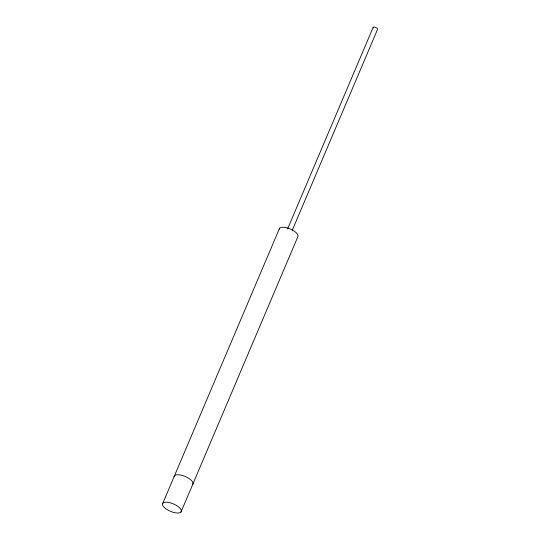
<?xml version="1.0" encoding="UTF-8"?>
<svg xmlns="http://www.w3.org/2000/svg" width="540" height="540" viewBox="0 0 540 540"><rect width="100%" height="100%" fill="white"/><g stroke="black" fill="none" stroke-linecap="round" stroke-linejoin="round"><path stroke-width="0.81" d="M162.83 503.219L279.545 228.272M287.57 228.96L373.201 27.23L374.294 27L376.029 27.52L377.379 28.492L377.561 29.336L292.255 230.297M181.001 512.008A10.159 4.003 23 0 0 169.715 502.679A10.159 4.003 23 0 0 165.031 508.16A10.159 4.003 23 0 0 181.001 512.008L297.709 237.053A10.159 4.003 23 0 0 290.122 228.953A10.159 4.003 23 0 0 279.153 229.237M373.201 27.23L373.376 28.073M174.109 476.692A10.159 4.003 23 0 1 185.085 476.408A10.159 4.003 23 0 1 192.672 484.508"/></g></svg>
